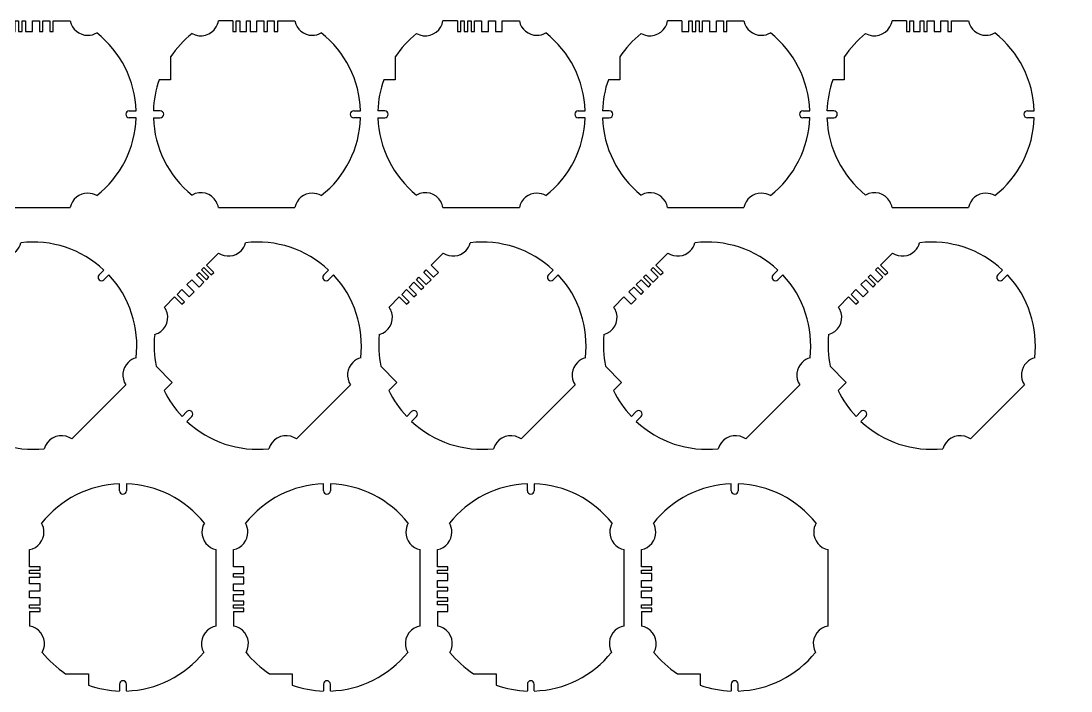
# Model space of a CAD drawing. Header units: millimetres. Extents: x -10 to 1112, y -3314 to 0.
# Drawn here: x 351.5 to 655.3, y -2088.5 to -1894.5 of the extents above; entities that cross this region are included whole.
import ezdxf

# ---------------------------------------------------------------- set-up
doc = ezdxf.new("R2010")
doc.units = ezdxf.units.MM
doc.layers.get('0').update_dxf_attribs({"lineweight": 25, "true_color": 0xffffff})

# ---------------------------------------------------------------- blocks, each defined once
blk = doc.blocks.new('MNAK_FULL_05')
at = {"color": 3, "true_color": 0x00ff00}
for p, q in [((-7, 27), (-11.17, 27)), ((6, 27), (10.95, 27)), ((-25, 16.58), (-25, 10)), ((-25, 10), (-28.28, 10)), ((-28, 1), (-29.98, 1)), ((28, 1), (29.98, 1)), ((-29.98, -1), (-28, -1)), ((29.98, -1), (28, -1)), ((-11.17, -27), (10.95, -27))]:
    blk.add_line(p, q, dxfattribs=at)
at = {"color": 5}
for p, q in [((-7, 27), (-7, 24)), ((-5, 24), (-5, 27)), ((-5, 27), (-4, 27)), ((-4, 27), (-4, 24)), ((-3, 24), (-3, 27)), ((-3, 27), (-2, 27)), ((-2, 27), (-2, 24)), ((0, 24), (0, 27)), ((0, 27), (2, 27)), ((2, 27), (2, 24)), ((3, 24), (3, 27)), ((3, 27), (5, 27)), ((5, 27), (5, 24)), ((6, 24), (6, 27)), ((-7, 24), (-5, 24)), ((-4, 24), (-3, 24)), ((-2, 24), (0, 24)), ((2, 24), (3, 24)), ((5, 24), (6, 24))]:
    blk.add_line(p, q, dxfattribs=at)
at = {"color": 3, "true_color": 0x00ff00}
for centre, radius, start, end in [((-16.25, 27.86), 5.15, 240.3428, 330), ((-16.25, 27.86), 5.15, 330, 350.4277), ((16, 28), 5.15, 191.1965, 270), ((0, 0), 30, 128.7972, 146.4427), ((16, 28), 5.15, 270, 300.1674), ((0, 0), 30, 1.9102, 51.713), ((0, 0), 30, 160.5288, 178.0898), ((-28, 0), 1, 0, 90), ((-28, 0), 1, 270, 0), ((28, 0), 1, 90, 270), ((0, 0), 30, 181.9102, 231.2028), ((0, 0), 30, 308.287, 358.0898), ((-16.25, -27.86), 5.15, 30, 119.6572), ((16, -28), 5.15, 90, 168.8035), ((16, -28), 5.15, 59.8326, 90), ((-16.25, -27.86), 5.15, 9.5723, 30)]:
    blk.add_arc(centre, radius, start, end, dxfattribs=at)
blk = doc.blocks.new('MNAK_FULL_06')
at = {"color": 3, "true_color": 0x00ff00}
for p, q in [((-7, 27), (-11.17, 27)), ((6, 27), (10.95, 27)), ((-25, 16.58), (-25, 10)), ((-25, 10), (-28.28, 10)), ((-28, 1), (-29.98, 1)), ((28, 1), (29.98, 1)), ((-29.98, -1), (-28, -1)), ((29.98, -1), (28, -1)), ((-11.17, -27), (10.95, -27))]:
    blk.add_line(p, q, dxfattribs=at)
at = {"color": 5}
for p, q in [((-7, 27), (-7, 24)), ((-6, 24), (-6, 27)), ((-6, 27), (-5, 27)), ((-5, 27), (-5, 24)), ((-3, 24), (-3, 27)), ((-3, 27), (-2, 27)), ((-2, 27), (-2, 24)), ((0, 24), (0, 27)), ((0, 27), (2, 27)), ((2, 27), (2, 24)), ((3, 24), (3, 27)), ((3, 27), (5, 27)), ((5, 27), (5, 24)), ((6, 24), (6, 27)), ((-7, 24), (-6, 24)), ((-5, 24), (-3, 24)), ((-2, 24), (0, 24)), ((2, 24), (3, 24)), ((5, 24), (6, 24))]:
    blk.add_line(p, q, dxfattribs=at)
at = {"color": 3, "true_color": 0x00ff00}
for centre, radius, start, end in [((-16.25, 27.86), 5.15, 240.3428, 330), ((-16.25, 27.86), 5.15, 330, 350.4277), ((16, 28), 5.15, 191.1965, 270), ((0, 0), 30, 128.7972, 146.4427), ((16, 28), 5.15, 270, 300.1674), ((0, 0), 30, 1.9102, 51.713), ((0, 0), 30, 160.5288, 178.0898), ((-28, 0), 1, 0, 90), ((-28, 0), 1, 270, 0), ((28, 0), 1, 90, 270), ((0, 0), 30, 181.9102, 231.2028), ((0, 0), 30, 308.287, 358.0898), ((-16.25, -27.86), 5.15, 30, 119.6572), ((16, -28), 5.15, 90, 168.8035), ((16, -28), 5.15, 59.8326, 90), ((-16.25, -27.86), 5.15, 9.5723, 30)]:
    blk.add_arc(centre, radius, start, end, dxfattribs=at)
blk = doc.blocks.new('MNAK_FULL_07')
at = {"color": 3, "true_color": 0x00ff00}
for p, q in [((-7, 27), (-11.17, 27)), ((6, 27), (10.95, 27)), ((-25, 16.58), (-25, 10)), ((-25, 10), (-28.28, 10)), ((-28, 1), (-29.98, 1)), ((28, 1), (29.98, 1)), ((-29.98, -1), (-28, -1)), ((29.98, -1), (28, -1)), ((-11.17, -27), (10.95, -27))]:
    blk.add_line(p, q, dxfattribs=at)
at = {"color": 5}
for p, q in [((-7, 27), (-7, 24)), ((-6, 24), (-6, 27)), ((-6, 27), (-5, 27)), ((-5, 27), (-5, 24)), ((-4, 24), (-4, 27)), ((-4, 27), (-3, 27)), ((-3, 27), (-3, 24)), ((-2, 24), (-2, 27)), ((-2, 27), (0, 27)), ((0, 27), (0, 24)), ((2, 24), (2, 27)), ((2, 27), (4, 27)), ((4, 27), (4, 24)), ((6, 24), (6, 27)), ((-7, 24), (-6, 24)), ((-5, 24), (-4, 24)), ((-3, 24), (-2, 24)), ((0, 24), (2, 24)), ((4, 24), (6, 24))]:
    blk.add_line(p, q, dxfattribs=at)
at = {"color": 3, "true_color": 0x00ff00}
for centre, radius, start, end in [((-16.25, 27.86), 5.15, 240.3428, 330), ((-16.25, 27.86), 5.15, 330, 350.4277), ((16, 28), 5.15, 191.1965, 270), ((0, 0), 30, 128.7972, 146.4427), ((16, 28), 5.15, 270, 300.1674), ((0, 0), 30, 1.9102, 51.713), ((0, 0), 30, 160.5288, 178.0898), ((-28, 0), 1, 0, 90), ((-28, 0), 1, 270, 0), ((28, 0), 1, 90, 270), ((0, 0), 30, 181.9102, 231.2028), ((0, 0), 30, 308.287, 358.0898), ((-16.25, -27.86), 5.15, 30, 119.6572), ((16, -28), 5.15, 90, 168.8035), ((16, -28), 5.15, 59.8326, 90), ((-16.25, -27.86), 5.15, 9.5723, 30)]:
    blk.add_arc(centre, radius, start, end, dxfattribs=at)
blk = doc.blocks.new('MNAK_FULL_08')
at = {"color": 3, "true_color": 0x00ff00}
for p, q in [((-7, 27), (-11.17, 27)), ((6, 27), (10.95, 27)), ((-25, 16.58), (-25, 10)), ((-25, 10), (-28.28, 10)), ((-28, 1), (-29.98, 1)), ((28, 1), (29.98, 1)), ((-29.98, -1), (-28, -1)), ((29.98, -1), (28, -1)), ((-11.17, -27), (10.95, -27))]:
    blk.add_line(p, q, dxfattribs=at)
at = {"color": 5}
for p, q in [((-7, 27), (-7, 24)), ((-5, 24), (-5, 27)), ((-5, 27), (-4, 27)), ((-4, 27), (-4, 24)), ((-3, 24), (-3, 27)), ((-3, 27), (-2, 27)), ((-2, 27), (-2, 24)), ((-1, 24), (-1, 27)), ((-1, 27), (1, 27)), ((1, 27), (1, 24)), ((3, 24), (3, 27)), ((3, 27), (5, 27)), ((5, 27), (5, 24)), ((6, 24), (6, 27)), ((-7, 24), (-5, 24)), ((-4, 24), (-3, 24)), ((-2, 24), (-1, 24)), ((1, 24), (3, 24)), ((5, 24), (6, 24))]:
    blk.add_line(p, q, dxfattribs=at)
at = {"color": 3, "true_color": 0x00ff00}
for centre, radius, start, end in [((-16.25, 27.86), 5.15, 240.3428, 330), ((-16.25, 27.86), 5.15, 330, 350.4277), ((16, 28), 5.15, 191.1965, 270), ((0, 0), 30, 128.7972, 146.4427), ((16, 28), 5.15, 270, 300.1674), ((0, 0), 30, 1.9102, 51.713), ((0, 0), 30, 160.5288, 178.0898), ((-28, 0), 1, 0, 90), ((-28, 0), 1, 270, 0), ((28, 0), 1, 90, 270), ((0, 0), 30, 181.9102, 231.2028), ((0, 0), 30, 308.287, 358.0898), ((-16.25, -27.86), 5.15, 30, 119.6572), ((16, -28), 5.15, 90, 168.8035), ((16, -28), 5.15, 59.8326, 90), ((-16.25, -27.86), 5.15, 9.5723, 30)]:
    blk.add_arc(centre, radius, start, end, dxfattribs=at)
blk = doc.blocks.new('MNAK_FULL_09')
at = {"color": 3, "true_color": 0x00ff00}
for p, q in [((-7, 27), (-11.17, 27)), ((6, 27), (10.95, 27)), ((-25, 16.58), (-25, 10)), ((-25, 10), (-28.28, 10)), ((-28, 1), (-29.98, 1)), ((28, 1), (29.98, 1)), ((-29.98, -1), (-28, -1)), ((29.98, -1), (28, -1)), ((-11.17, -27), (10.95, -27))]:
    blk.add_line(p, q, dxfattribs=at)
at = {"color": 5}
for p, q in [((-7, 27), (-7, 24)), ((-6, 24), (-6, 27)), ((-6, 27), (-5, 27)), ((-5, 27), (-5, 24)), ((-3, 24), (-3, 27)), ((-3, 27), (-2, 27)), ((-2, 27), (-2, 24)), ((-1, 24), (-1, 27)), ((-1, 27), (1, 27)), ((1, 27), (1, 24)), ((3, 24), (3, 27)), ((3, 27), (5, 27)), ((5, 27), (5, 24)), ((6, 24), (6, 27)), ((-7, 24), (-6, 24)), ((-5, 24), (-3, 24)), ((-2, 24), (-1, 24)), ((1, 24), (3, 24)), ((5, 24), (6, 24))]:
    blk.add_line(p, q, dxfattribs=at)
at = {"color": 3, "true_color": 0x00ff00}
for centre, radius, start, end in [((-16.25, 27.86), 5.15, 240.3428, 330), ((-16.25, 27.86), 5.15, 330, 350.4277), ((16, 28), 5.15, 191.1965, 270), ((0, 0), 30, 128.7972, 146.4427), ((16, 28), 5.15, 270, 300.1674), ((0, 0), 30, 1.9102, 51.713), ((0, 0), 30, 160.5288, 178.0898), ((-28, 0), 1, 0, 90), ((-28, 0), 1, 270, 0), ((28, 0), 1, 90, 270), ((0, 0), 30, 181.9102, 231.2028), ((0, 0), 30, 308.287, 358.0898), ((-16.25, -27.86), 5.15, 30, 119.6572), ((16, -28), 5.15, 90, 168.8035), ((16, -28), 5.15, 59.8326, 90), ((-16.25, -27.86), 5.15, 9.5723, 30)]:
    blk.add_arc(centre, radius, start, end, dxfattribs=at)
blk = doc.blocks.new('MNAK_FULL_35')
at = {"color": 3, "true_color": 0x00ff00}
for p, q in [((-7, 27), (-11.17, 27)), ((6, 27), (10.95, 27)), ((-25, 16.58), (-25, 10)), ((-25, 10), (-28.28, 10)), ((-28, 1), (-29.98, 1)), ((28, 1), (29.98, 1)), ((-29.98, -1), (-28, -1)), ((29.98, -1), (28, -1)), ((-11.17, -27), (10.95, -27))]:
    blk.add_line(p, q, dxfattribs=at)
at = {"color": 5}
for p, q in [((-7, 27), (-7, 24)), ((-5, 24), (-5, 27)), ((-5, 27), (-3, 27)), ((-3, 27), (-3, 24)), ((-2, 24), (-2, 27)), ((-2, 27), (0, 27)), ((0, 27), (0, 24)), ((2, 24), (2, 27)), ((2, 27), (3, 27)), ((3, 27), (3, 24)), ((4, 24), (4, 27)), ((4, 27), (5, 27)), ((5, 27), (5, 24)), ((6, 24), (6, 27)), ((-7, 24), (-5, 24)), ((-3, 24), (-2, 24)), ((0, 24), (2, 24)), ((3, 24), (4, 24)), ((5, 24), (6, 24))]:
    blk.add_line(p, q, dxfattribs=at)
at = {"color": 3, "true_color": 0x00ff00}
for centre, radius, start, end in [((-16.25, 27.86), 5.15, 240.3428, 330), ((-16.25, 27.86), 5.15, 330, 350.4277), ((16, 28), 5.15, 191.1965, 270), ((0, 0), 30, 128.7972, 146.4427), ((16, 28), 5.15, 270, 300.1674), ((0, 0), 30, 1.9102, 51.713), ((0, 0), 30, 160.5288, 178.0898), ((-28, 0), 1, 0, 90), ((-28, 0), 1, 270, 0), ((28, 0), 1, 90, 270), ((0, 0), 30, 181.9102, 231.2028), ((0, 0), 30, 308.287, 358.0898), ((-16.25, -27.86), 5.15, 30, 119.6572), ((16, -28), 5.15, 90, 168.8035), ((16, -28), 5.15, 59.8326, 90), ((-16.25, -27.86), 5.15, 9.5723, 30)]:
    blk.add_arc(centre, radius, start, end, dxfattribs=at)
blk = doc.blocks.new('MNAK_FULL_36')
at = {"color": 3, "true_color": 0x00ff00}
for p, q in [((-7, 27), (-11.17, 27)), ((6, 27), (10.95, 27)), ((-25, 16.58), (-25, 10)), ((-25, 10), (-28.28, 10)), ((-28, 1), (-29.98, 1)), ((28, 1), (29.98, 1)), ((-29.98, -1), (-28, -1)), ((29.98, -1), (28, -1)), ((-11.17, -27), (10.95, -27))]:
    blk.add_line(p, q, dxfattribs=at)
at = {"color": 5}
for p, q in [((-7, 27), (-7, 24)), ((-6, 24), (-6, 27)), ((-6, 27), (-4, 27)), ((-4, 27), (-4, 24)), ((-2, 24), (-2, 27)), ((-2, 27), (0, 27)), ((0, 27), (0, 24)), ((2, 24), (2, 27)), ((2, 27), (3, 27)), ((3, 27), (3, 24)), ((4, 24), (4, 27)), ((4, 27), (5, 27)), ((5, 27), (5, 24)), ((6, 24), (6, 27)), ((-7, 24), (-6, 24)), ((-4, 24), (-2, 24)), ((0, 24), (2, 24)), ((3, 24), (4, 24)), ((5, 24), (6, 24))]:
    blk.add_line(p, q, dxfattribs=at)
at = {"color": 3, "true_color": 0x00ff00}
for centre, radius, start, end in [((-16.25, 27.86), 5.15, 240.3428, 330), ((-16.25, 27.86), 5.15, 330, 350.4277), ((16, 28), 5.15, 191.1965, 270), ((0, 0), 30, 128.7972, 146.4427), ((16, 28), 5.15, 270, 300.1674), ((0, 0), 30, 1.9102, 51.713), ((0, 0), 30, 160.5288, 178.0898), ((-28, 0), 1, 0, 90), ((-28, 0), 1, 270, 0), ((28, 0), 1, 90, 270), ((0, 0), 30, 181.9102, 231.2028), ((0, 0), 30, 308.287, 358.0898), ((-16.25, -27.86), 5.15, 30, 119.6572), ((16, -28), 5.15, 90, 168.8035), ((16, -28), 5.15, 59.8326, 90), ((-16.25, -27.86), 5.15, 9.5723, 30)]:
    blk.add_arc(centre, radius, start, end, dxfattribs=at)
blk = doc.blocks.new('MNAK_FULL_37')
at = {"color": 3, "true_color": 0x00ff00}
for p, q in [((-7, 27), (-11.17, 27)), ((6, 27), (10.95, 27)), ((-25, 16.58), (-25, 10)), ((-25, 10), (-28.28, 10)), ((-28, 1), (-29.98, 1)), ((28, 1), (29.98, 1)), ((-29.98, -1), (-28, -1)), ((29.98, -1), (28, -1)), ((-11.17, -27), (10.95, -27))]:
    blk.add_line(p, q, dxfattribs=at)
at = {"color": 5}
for p, q in [((-7, 27), (-7, 24)), ((-6, 24), (-6, 27)), ((-6, 27), (-4, 27)), ((-4, 27), (-4, 24)), ((-3, 24), (-3, 27)), ((-3, 27), (-1, 27)), ((-1, 27), (-1, 24)), ((0, 24), (0, 27)), ((0, 27), (1, 27)), ((1, 27), (1, 24)), ((3, 24), (3, 27)), ((3, 27), (4, 27)), ((4, 27), (4, 24)), ((6, 24), (6, 27)), ((-7, 24), (-6, 24)), ((-4, 24), (-3, 24)), ((-1, 24), (0, 24)), ((1, 24), (3, 24)), ((4, 24), (6, 24))]:
    blk.add_line(p, q, dxfattribs=at)
at = {"color": 3, "true_color": 0x00ff00}
for centre, radius, start, end in [((-16.25, 27.86), 5.15, 240.3428, 330), ((-16.25, 27.86), 5.15, 330, 350.4277), ((16, 28), 5.15, 191.1965, 270), ((0, 0), 30, 128.7972, 146.4427), ((16, 28), 5.15, 270, 300.1674), ((0, 0), 30, 1.9102, 51.713), ((0, 0), 30, 160.5288, 178.0898), ((-28, 0), 1, 0, 90), ((-28, 0), 1, 270, 0), ((28, 0), 1, 90, 270), ((0, 0), 30, 181.9102, 231.2028), ((0, 0), 30, 308.287, 358.0898), ((-16.25, -27.86), 5.15, 30, 119.6572), ((16, -28), 5.15, 90, 168.8035), ((16, -28), 5.15, 59.8326, 90), ((-16.25, -27.86), 5.15, 9.5723, 30)]:
    blk.add_arc(centre, radius, start, end, dxfattribs=at)
blk = doc.blocks.new('MNAK_FULL_38')
at = {"color": 3, "true_color": 0x00ff00}
for p, q in [((-7, 27), (-11.17, 27)), ((6, 27), (10.95, 27)), ((-25, 16.58), (-25, 10)), ((-25, 10), (-28.28, 10)), ((-28, 1), (-29.98, 1)), ((28, 1), (29.98, 1)), ((-29.98, -1), (-28, -1)), ((29.98, -1), (28, -1)), ((-11.17, -27), (10.95, -27))]:
    blk.add_line(p, q, dxfattribs=at)
at = {"color": 5}
for p, q in [((-7, 27), (-7, 24)), ((-5, 24), (-5, 27)), ((-5, 27), (-3, 27)), ((-3, 27), (-3, 24)), ((-2, 24), (-2, 27)), ((-2, 27), (0, 27)), ((0, 27), (0, 24)), ((1, 24), (1, 27)), ((1, 27), (2, 27)), ((2, 27), (2, 24)), ((4, 24), (4, 27)), ((4, 27), (5, 27)), ((5, 27), (5, 24)), ((6, 24), (6, 27)), ((-7, 24), (-5, 24)), ((-3, 24), (-2, 24)), ((0, 24), (1, 24)), ((2, 24), (4, 24)), ((5, 24), (6, 24))]:
    blk.add_line(p, q, dxfattribs=at)
at = {"color": 3, "true_color": 0x00ff00}
for centre, radius, start, end in [((-16.25, 27.86), 5.15, 240.3428, 330), ((-16.25, 27.86), 5.15, 330, 350.4277), ((16, 28), 5.15, 191.1965, 270), ((0, 0), 30, 128.7972, 146.4427), ((16, 28), 5.15, 270, 300.1674), ((0, 0), 30, 1.9102, 51.713), ((0, 0), 30, 160.5288, 178.0898), ((-28, 0), 1, 0, 90), ((-28, 0), 1, 270, 0), ((28, 0), 1, 90, 270), ((0, 0), 30, 181.9102, 231.2028), ((0, 0), 30, 308.287, 358.0898), ((-16.25, -27.86), 5.15, 30, 119.6572), ((16, -28), 5.15, 90, 168.8035), ((16, -28), 5.15, 59.8326, 90), ((-16.25, -27.86), 5.15, 9.5723, 30)]:
    blk.add_arc(centre, radius, start, end, dxfattribs=at)
blk = doc.blocks.new('MNAK_FULL_39')
at = {"color": 3, "true_color": 0x00ff00}
for p, q in [((-7, 27), (-11.17, 27)), ((6, 27), (10.95, 27)), ((-25, 16.58), (-25, 10)), ((-25, 10), (-28.28, 10)), ((-28, 1), (-29.98, 1)), ((28, 1), (29.98, 1)), ((-29.98, -1), (-28, -1)), ((29.98, -1), (28, -1)), ((-11.17, -27), (10.95, -27))]:
    blk.add_line(p, q, dxfattribs=at)
at = {"color": 5}
for p, q in [((-7, 27), (-7, 24)), ((-6, 24), (-6, 27)), ((-6, 27), (-4, 27)), ((-4, 27), (-4, 24)), ((-2, 24), (-2, 27)), ((-2, 27), (0, 27)), ((0, 27), (0, 24)), ((1, 24), (1, 27)), ((1, 27), (2, 27)), ((2, 27), (2, 24)), ((4, 24), (4, 27)), ((4, 27), (5, 27)), ((5, 27), (5, 24)), ((6, 24), (6, 27)), ((-7, 24), (-6, 24)), ((-4, 24), (-2, 24)), ((0, 24), (1, 24)), ((2, 24), (4, 24)), ((5, 24), (6, 24))]:
    blk.add_line(p, q, dxfattribs=at)
at = {"color": 3, "true_color": 0x00ff00}
for centre, radius, start, end in [((-16.25, 27.86), 5.15, 240.3428, 330), ((-16.25, 27.86), 5.15, 330, 350.4277), ((16, 28), 5.15, 191.1965, 270), ((0, 0), 30, 128.7972, 146.4427), ((16, 28), 5.15, 270, 300.1674), ((0, 0), 30, 1.9102, 51.713), ((0, 0), 30, 160.5288, 178.0898), ((-28, 0), 1, 0, 90), ((-28, 0), 1, 270, 0), ((28, 0), 1, 90, 270), ((0, 0), 30, 181.9102, 231.2028), ((0, 0), 30, 308.287, 358.0898), ((-16.25, -27.86), 5.15, 30, 119.6572), ((16, -28), 5.15, 90, 168.8035), ((16, -28), 5.15, 59.8326, 90), ((-16.25, -27.86), 5.15, 9.5723, 30)]:
    blk.add_arc(centre, radius, start, end, dxfattribs=at)
blk = doc.blocks.new('MNAK_FULL_66')
at = {"color": 3, "true_color": 0x00ff00}
for p, q in [((-7, 27), (-11.17, 27)), ((6, 27), (10.95, 27)), ((-25, 16.58), (-25, 10)), ((-25, 10), (-28.28, 10)), ((-28, 1), (-29.98, 1)), ((28, 1), (29.98, 1)), ((-29.98, -1), (-28, -1)), ((29.98, -1), (28, -1)), ((-11.17, -27), (10.95, -27))]:
    blk.add_line(p, q, dxfattribs=at)
at = {"color": 5}
for p, q in [((-7, 27), (-7, 24)), ((-6, 24), (-6, 27)), ((-6, 27), (-5, 27)), ((-5, 27), (-5, 24)), ((-3, 24), (-3, 27)), ((-3, 27), (-1, 27)), ((-1, 27), (-1, 24)), ((1, 24), (1, 27)), ((1, 27), (3, 27)), ((3, 27), (3, 24)), ((4, 24), (4, 27)), ((4, 27), (5, 27)), ((5, 27), (5, 24)), ((6, 24), (6, 27)), ((-7, 24), (-6, 24)), ((-5, 24), (-3, 24)), ((-1, 24), (1, 24)), ((3, 24), (4, 24)), ((5, 24), (6, 24))]:
    blk.add_line(p, q, dxfattribs=at)
at = {"color": 3, "true_color": 0x00ff00}
for centre, radius, start, end in [((-16.25, 27.86), 5.15, 240.3428, 330), ((-16.25, 27.86), 5.15, 330, 350.4277), ((16, 28), 5.15, 191.1965, 270), ((0, 0), 30, 128.7972, 146.4427), ((16, 28), 5.15, 270, 300.1674), ((0, 0), 30, 1.9102, 51.713), ((0, 0), 30, 160.5288, 178.0898), ((-28, 0), 1, 0, 90), ((-28, 0), 1, 270, 0), ((28, 0), 1, 90, 270), ((0, 0), 30, 181.9102, 231.2028), ((0, 0), 30, 308.287, 358.0898), ((-16.25, -27.86), 5.15, 30, 119.6572), ((16, -28), 5.15, 90, 168.8035), ((16, -28), 5.15, 59.8326, 90), ((-16.25, -27.86), 5.15, 9.5723, 30)]:
    blk.add_arc(centre, radius, start, end, dxfattribs=at)
blk = doc.blocks.new('MNAK_FULL_67')
at = {"color": 3, "true_color": 0x00ff00}
for p, q in [((-7, 27), (-11.17, 27)), ((6, 27), (10.95, 27)), ((-25, 16.58), (-25, 10)), ((-25, 10), (-28.28, 10)), ((-28, 1), (-29.98, 1)), ((28, 1), (29.98, 1)), ((-29.98, -1), (-28, -1)), ((29.98, -1), (28, -1)), ((-11.17, -27), (10.95, -27))]:
    blk.add_line(p, q, dxfattribs=at)
at = {"color": 5}
for p, q in [((-7, 27), (-7, 24)), ((-6, 24), (-6, 27)), ((-6, 27), (-5, 27)), ((-5, 27), (-5, 24)), ((-4, 24), (-4, 27)), ((-4, 27), (-2, 27)), ((-2, 27), (-2, 24)), ((-1, 24), (-1, 27)), ((-1, 27), (1, 27)), ((1, 27), (1, 24)), ((3, 24), (3, 27)), ((3, 27), (4, 27)), ((4, 27), (4, 24)), ((6, 24), (6, 27)), ((-7, 24), (-6, 24)), ((-5, 24), (-4, 24)), ((-2, 24), (-1, 24)), ((1, 24), (3, 24)), ((4, 24), (6, 24))]:
    blk.add_line(p, q, dxfattribs=at)
at = {"color": 3, "true_color": 0x00ff00}
for centre, radius, start, end in [((-16.25, 27.86), 5.15, 240.3428, 330), ((-16.25, 27.86), 5.15, 330, 350.4277), ((16, 28), 5.15, 191.1965, 270), ((0, 0), 30, 128.7972, 146.4427), ((16, 28), 5.15, 270, 300.1674), ((0, 0), 30, 1.9102, 51.713), ((0, 0), 30, 160.5288, 178.0898), ((-28, 0), 1, 0, 90), ((-28, 0), 1, 270, 0), ((28, 0), 1, 90, 270), ((0, 0), 30, 181.9102, 231.2028), ((0, 0), 30, 308.287, 358.0898), ((-16.25, -27.86), 5.15, 30, 119.6572), ((16, -28), 5.15, 90, 168.8035), ((16, -28), 5.15, 59.8326, 90), ((-16.25, -27.86), 5.15, 9.5723, 30)]:
    blk.add_arc(centre, radius, start, end, dxfattribs=at)
blk = doc.blocks.new('MNAK_FULL_68')
at = {"color": 3, "true_color": 0x00ff00}
for p, q in [((-7, 27), (-11.17, 27)), ((6, 27), (10.95, 27)), ((-25, 16.58), (-25, 10)), ((-25, 10), (-28.28, 10)), ((-28, 1), (-29.98, 1)), ((28, 1), (29.98, 1)), ((-29.98, -1), (-28, -1)), ((29.98, -1), (28, -1)), ((-11.17, -27), (10.95, -27))]:
    blk.add_line(p, q, dxfattribs=at)
at = {"color": 5}
for p, q in [((-7, 27), (-7, 24)), ((-5, 24), (-5, 27)), ((-5, 27), (-4, 27)), ((-4, 27), (-4, 24)), ((-3, 24), (-3, 27)), ((-3, 27), (-1, 27)), ((-1, 27), (-1, 24)), ((0, 24), (0, 27)), ((0, 27), (2, 27)), ((2, 27), (2, 24)), ((4, 24), (4, 27)), ((4, 27), (5, 27)), ((5, 27), (5, 24)), ((6, 24), (6, 27)), ((-7, 24), (-5, 24)), ((-4, 24), (-3, 24)), ((-1, 24), (0, 24)), ((2, 24), (4, 24)), ((5, 24), (6, 24))]:
    blk.add_line(p, q, dxfattribs=at)
at = {"color": 3, "true_color": 0x00ff00}
for centre, radius, start, end in [((-16.25, 27.86), 5.15, 240.3428, 330), ((-16.25, 27.86), 5.15, 330, 350.4277), ((16, 28), 5.15, 191.1965, 270), ((0, 0), 30, 128.7972, 146.4427), ((16, 28), 5.15, 270, 300.1674), ((0, 0), 30, 1.9102, 51.713), ((0, 0), 30, 160.5288, 178.0898), ((-28, 0), 1, 0, 90), ((-28, 0), 1, 270, 0), ((28, 0), 1, 90, 270), ((0, 0), 30, 181.9102, 231.2028), ((0, 0), 30, 308.287, 358.0898), ((-16.25, -27.86), 5.15, 30, 119.6572), ((16, -28), 5.15, 90, 168.8035), ((16, -28), 5.15, 59.8326, 90), ((-16.25, -27.86), 5.15, 9.5723, 30)]:
    blk.add_arc(centre, radius, start, end, dxfattribs=at)
blk = doc.blocks.new('MNAK_FULL_69')
at = {"color": 3, "true_color": 0x00ff00}
for p, q in [((-7, 27), (-11.17, 27)), ((6, 27), (10.95, 27)), ((-25, 16.58), (-25, 10)), ((-25, 10), (-28.28, 10)), ((-28, 1), (-29.98, 1)), ((28, 1), (29.98, 1)), ((-29.98, -1), (-28, -1)), ((29.98, -1), (28, -1)), ((-11.17, -27), (10.95, -27))]:
    blk.add_line(p, q, dxfattribs=at)
at = {"color": 5}
for p, q in [((-7, 27), (-7, 24)), ((-6, 24), (-6, 27)), ((-6, 27), (-5, 27)), ((-5, 27), (-5, 24)), ((-3, 24), (-3, 27)), ((-3, 27), (-1, 27)), ((-1, 27), (-1, 24)), ((0, 24), (0, 27)), ((0, 27), (2, 27)), ((2, 27), (2, 24)), ((4, 24), (4, 27)), ((4, 27), (5, 27)), ((5, 27), (5, 24)), ((6, 24), (6, 27)), ((-7, 24), (-6, 24)), ((-5, 24), (-3, 24)), ((-1, 24), (0, 24)), ((2, 24), (4, 24)), ((5, 24), (6, 24))]:
    blk.add_line(p, q, dxfattribs=at)
at = {"color": 3, "true_color": 0x00ff00}
for centre, radius, start, end in [((-16.25, 27.86), 5.15, 240.3428, 330), ((-16.25, 27.86), 5.15, 330, 350.4277), ((16, 28), 5.15, 191.1965, 270), ((0, 0), 30, 128.7972, 146.4427), ((16, 28), 5.15, 270, 300.1674), ((0, 0), 30, 1.9102, 51.713), ((0, 0), 30, 160.5288, 178.0898), ((-28, 0), 1, 0, 90), ((-28, 0), 1, 270, 0), ((28, 0), 1, 90, 270), ((0, 0), 30, 181.9102, 231.2028), ((0, 0), 30, 308.287, 358.0898), ((-16.25, -27.86), 5.15, 30, 119.6572), ((16, -28), 5.15, 90, 168.8035), ((16, -28), 5.15, 59.8326, 90), ((-16.25, -27.86), 5.15, 9.5723, 30)]:
    blk.add_arc(centre, radius, start, end, dxfattribs=at)

msp = doc.modelspace()

# ---------------------------------------------------------------- block references
for name, p in [('MNAK_FULL_05', (354.82, -1921.5)), ('MNAK_FULL_06', (419.78, -1921.5)), ('MNAK_FULL_07', (484.75, -1921.5)), ('MNAK_FULL_08', (549.72, -1921.5)), ('MNAK_FULL_09', (614.68, -1921.5))]:
    msp.add_blockref(name, p)
for name, p, rotation in [('MNAK_FULL_35', (355, -1988.5), 45), ('MNAK_FULL_36', (420, -1988.5), 45), ('MNAK_FULL_37', (485, -1988.5), 45), ('MNAK_FULL_38', (550, -1988.5), 45), ('MNAK_FULL_39', (615, -1988.5), 45), ('MNAK_FULL_66', (381, -2058.48), 90), ('MNAK_FULL_67', (440, -2058.48), 90), ('MNAK_FULL_68', (499, -2058.48), 90), ('MNAK_FULL_69', (558, -2058.48), 90)]:
    msp.add_blockref(name, p, dxfattribs=dict(rotation=rotation))

doc.saveas('drawing.dxf')
